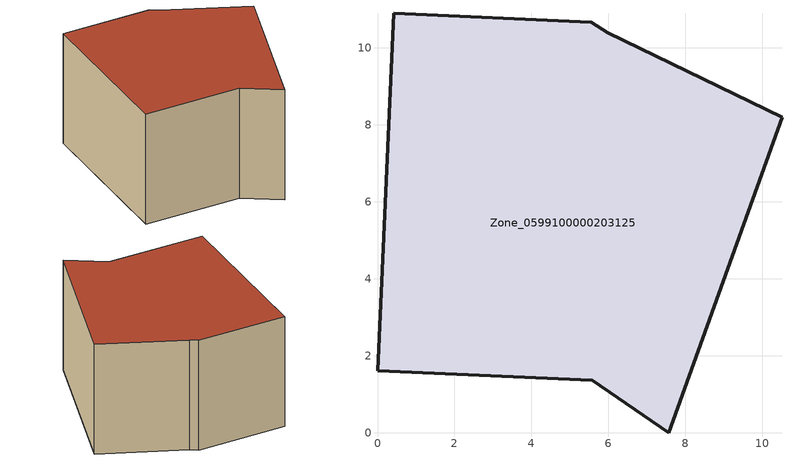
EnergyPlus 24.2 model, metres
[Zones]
Zone_0599100000203125
 floor ground (C_G): 5.55,10.67 5.98,10.4 10.52,8.2 7.58,0 5.58,1.36 0,1.61 0.42,10.9 z1.59
 wall outside (C_F): 7.58,0 10.52,8.2 5.98,10.4 5.55,10.67 0.42,10.9 0,1.61 5.58,1.36 7.58,0 z1.59:8.4
 roof outside (C_R): 5.55,10.67 0.42,10.9 0,1.61 5.58,1.36 7.58,0 10.52,8.2 5.98,10.4 z8.4
[BUILDING]
Pand.0599100000203125: North Axis=0; Terrain=City; Loads Convergence Tolerance Value=0.04; Temperature Convergence Tolerance Value=0.4; Solar Distribution=FullExterior; Maximum Number of Warmup Days=25; Minimum Number of Warmup Days=1
[Site:Location]
Rotterdam.The.Hague.AP_ZH_NLD Design_Conditions: Latitude=51.96; Longitude=4.45; Time Zone=1; Elevation=-4.5
[SITE:GROUNDTEMPERATURE:BUILDINGSURFACE]
18, 18, 18, 18, 18, 18, 18, 18, 18, 18, 18, 18
[MATERIAL] Thermal Absorptance=0.9; Solar Absorptance=0.7; Visible Absorptance=0.7
Name | Roughness | Thickness | Conductivity | Density | Specific Heat
G.TC.1975-1991 | MediumSmooth | 0.15 | 0.288461 | 540 | 1210
F.TC.1975-1991 | Rough | 0.3 | 0.230769 | 1920 | 840
R.TC.1975-1991 | MediumRough | 0.2 | 0.153846 | 1500 | 1000
[CONSTRUCTION]
C_G: G.TC.1975-1991
C_F: F.TC.1975-1991
C_R: R.TC.1975-1991
[ZONE]
Zone_0599100000203125: Type=1; Multiplier=1; Ceiling Height=Autocalculate; Volume=Autocalculate; Floor Area=autocalculate; Part of Total Floor Area=Yes
[ZONEINFILTRATION:DESIGNFLOWRATE]
Infil_Zone_0599100000203125: Zone or ZoneList or Space or SpaceList=Zone_0599100000203125; Schedule=AlwaysOn; Design Flow Rate Calculation Method=Flow/Area; Flow Rate per Floor Area=0.003; Constant Term Coefficient=1; Temperature Term Coefficient=0; Velocity Term Coefficient=0; Velocity Squared Term Coefficient=0
[HVACTEMPLATE:ZONE:IDEALLOADSAIRSYSTEM]
Zone_0599100000203125: Maximum Heating Supply Air Temperature=50; Minimum Cooling Supply Air Temperature=13; Maximum Heating Supply Air Humidity Ratio=0.0156; Minimum Cooling Supply Air Humidity Ratio=0.0077; Heating Limit=NoLimit; Cooling Limit=NoLimit; Dehumidification Control Type=ConstantSensibleHeatRatio; Cooling Sensible Heat Ratio=0.7; Dehumidification Setpoint=60; Humidification Control Type=None; Humidification Setpoint=30; Outdoor Air Method=None; Outdoor Air Flow Rate per Person=0.00944; Outdoor Air Flow Rate per Zone Floor Area=0; Outdoor Air Flow Rate per Zone=0; Demand Controlled Ventilation Type=None; Outdoor Air Economizer Type=NoEconomizer; Heat Recovery Type=None; Sensible Heat Recovery Effectiveness=0.7; Latent Heat Recovery Effectiveness=0.65
[ZONECONTROL:THERMOSTAT]
ThermostatControl_Zone_0599100000203125: Zone or ZoneList=Zone_0599100000203125; Control Type Schedule=DualSetpointControlType; Control 1=Thermostat_Zone_0599100000203125; Temperature Difference Between Cutout And Setpoint=0
[THERMOSTATSETPOINT:DUALSETPOINT]
Thermostat_Zone_0599100000203125: Heating Setpoint Temperature Schedule=HeatingSetpoint_Zone_0599100000203125; Cooling Setpoint Temperature Schedule=CoolingSetpoint_Zone_0599100000203125
[SCHEDULE:COMPACT]
HeatingSetpoint_Zone_0599100000203125: Through: 12/31, For: AllDays, Until: 24:00, 21
CoolingSetpoint_Zone_0599100000203125: Through: 12/31, For: AllDays, Until: 24:00, 24
DualSetpointControlType: Through: 12/31, For: AllDays, Until: 24:00, 4
AlwaysOn: Through: 12/31, For: AllDays, Until: 24:00, 1
